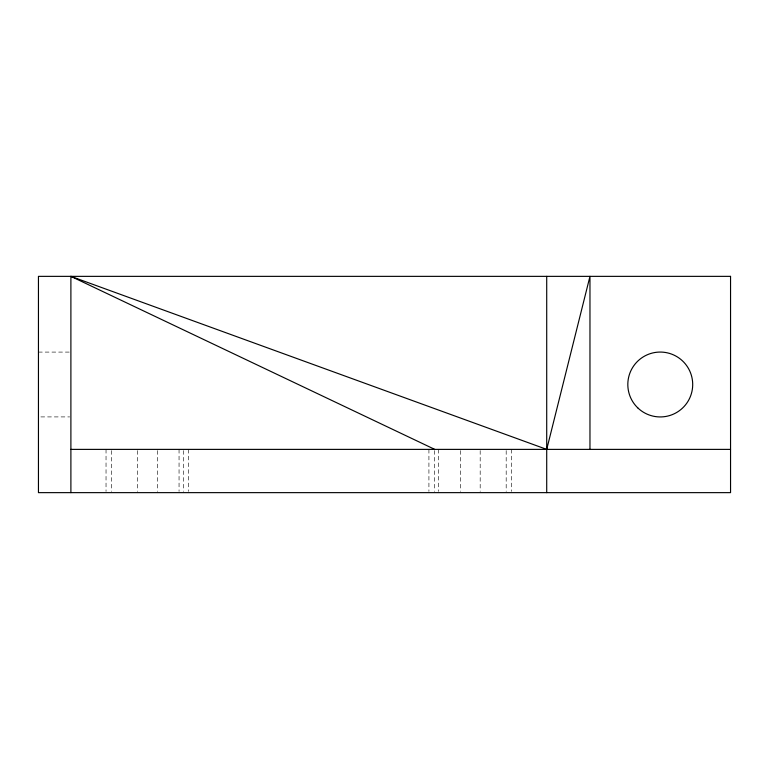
<?xml version="1.0" encoding="UTF-8"?>
<svg xmlns="http://www.w3.org/2000/svg" width="769" height="769" viewBox="0 0 769 769"><rect width="100%" height="100%" fill="white"/><g stroke="black" fill="none" stroke-linecap="round" stroke-linejoin="round"><path stroke-width="0.58" stroke-dasharray="3.85 2.88" d="M38.45 352.087L69.691 352.087M40.853 416.913L69.691 416.913M511.568 449.384L511.568 491.439M506.185 450.586L506.185 491.439M480.183 450.586L480.183 491.439M460.304 450.586L460.304 491.439M438.551 449.384L438.551 491.439M434.302 450.586L434.302 491.439M428.919 449.384L428.919 491.439M188.684 449.384L188.684 491.439M183.301 450.586L183.301 491.439M179.052 449.384L179.052 491.439M157.299 450.586L157.299 491.439M137.42 450.586L137.42 491.439M111.418 450.586L111.418 491.439M106.035 449.384L106.035 491.439"/><path stroke-width="1.15" d="M70.892 449.384L730.55 449.384M70.892 492.641L70.892 276.359L546.711 449.384L589.967 276.359L589.967 449.384M70.892 276.359L434.754 449.384M546.711 276.359L546.711 492.641M730.55 276.359L38.45 276.359L38.45 492.641L730.55 492.641L730.55 276.359M638.164 408.252A32.442 32.442 0 0 0 691.879 391.757A32.442 32.442 0 0 0 650.737 353.49A32.442 32.442 0 0 0 638.164 408.252"/></g></svg>
